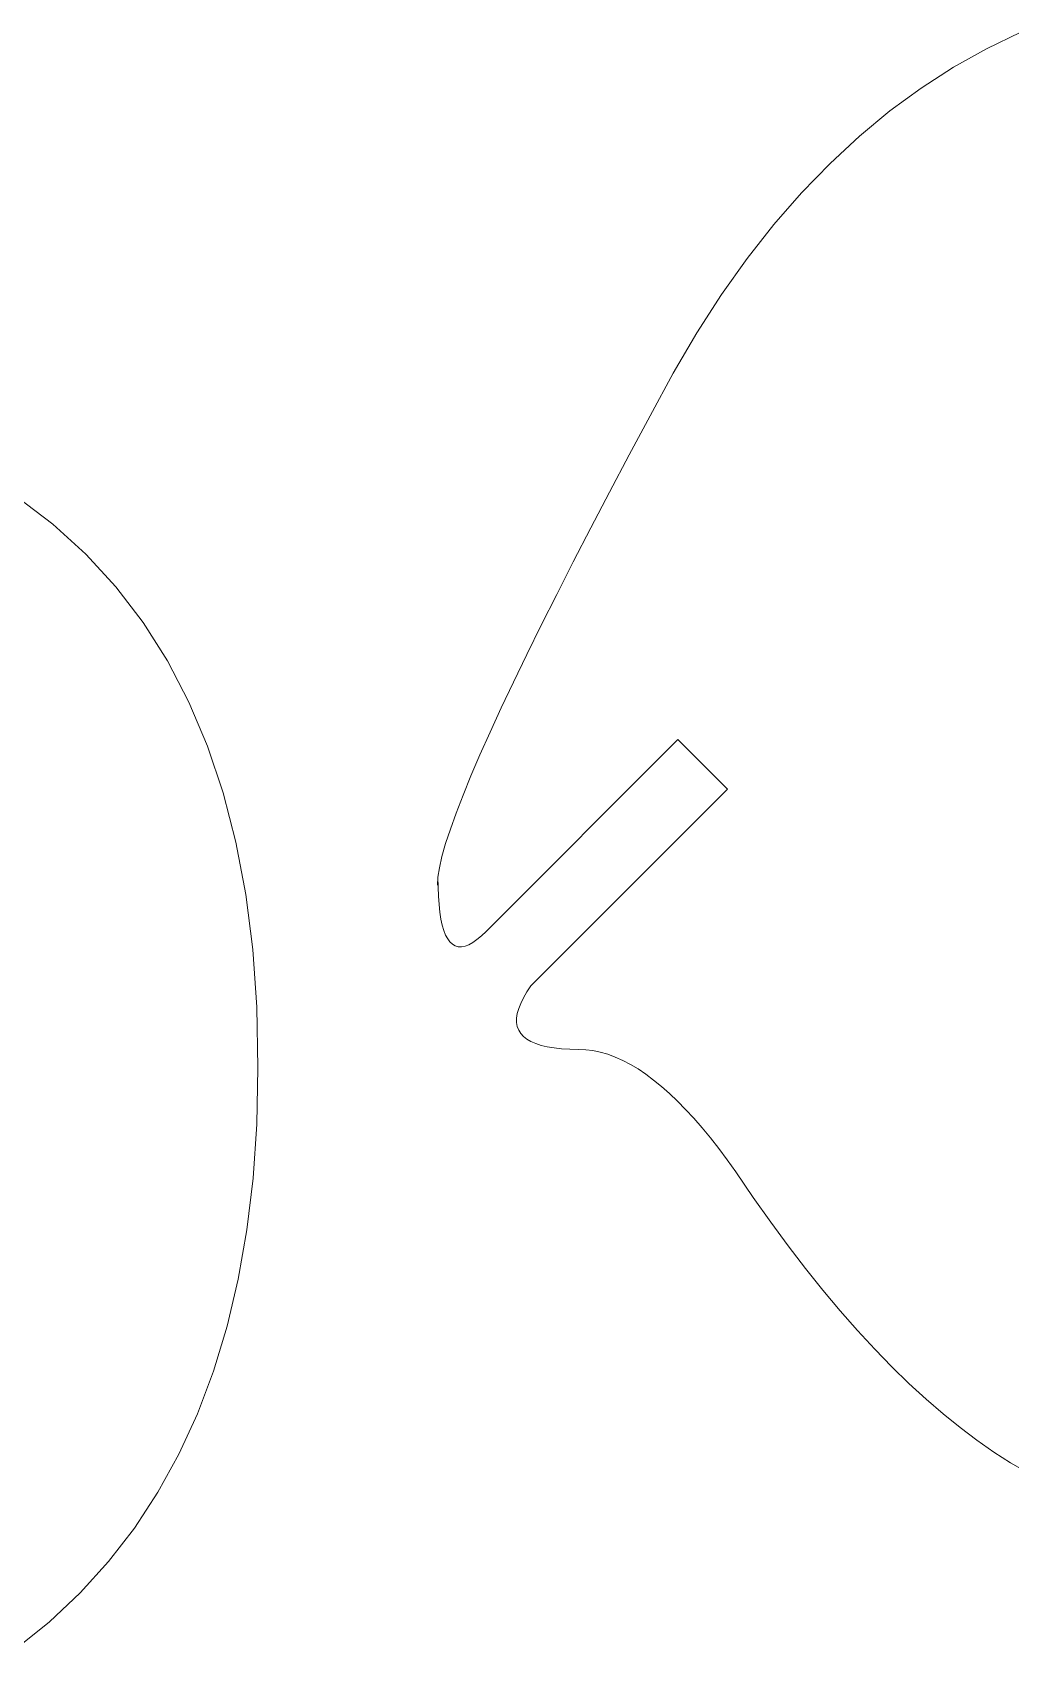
# Model space of a CAD drawing. Header units: inches. Extents: x -318 to 215, y -214 to 306.
# Drawn here: x -58.3 to -21, y -134.9 to -73.2 of the extents above; entities that cross this region are included whole.
import ezdxf

# ---------------------------------------------------------------- set-up
doc = ezdxf.new("R2010")
doc.units = ezdxf.units.IN
doc.header["$MEASUREMENT"] = 0
doc.layers.add('Layer 1', color=7, linetype='Continuous')

msp = doc.modelspace()

# ---------------------------------------------------------------- linework, layer by layer
at = {"layer": 'Layer 1', "color": 1, "lineweight": 9}
for points in [[(-20.5701, -73.1878), (-20.5701, -73.1878), (-21.8739, -73.8137), (-21.8739, -73.8137)], [(-21.8739, -73.8137), (-21.8739, -73.8137), (-23.1417, -74.5231), (-23.1417, -74.5231)], [(-23.1417, -74.5231), (-23.1417, -74.5231), (-24.374, -75.316), (-24.374, -75.316)], [(-24.374, -75.316), (-24.374, -75.316), (-25.5703, -76.1922), (-25.5703, -76.1922)], [(-25.5703, -76.1922), (-25.5703, -76.1922), (-26.731, -77.1519), (-26.731, -77.1519)], [(-26.731, -77.1519), (-26.731, -77.1519), (-27.8557, -78.1951), (-27.8557, -78.1951)], [(-27.8557, -78.1951), (-27.8557, -78.1951), (-28.9448, -79.3219), (-28.9448, -79.3219)], [(-28.9448, -79.3219), (-28.9448, -79.3219), (-29.9981, -80.5321), (-29.9981, -80.5321)], [(-29.9981, -80.5321), (-29.9981, -80.5321), (-31.0157, -81.8256), (-31.0157, -81.8256)], [(-31.0157, -81.8256), (-31.0157, -81.8256), (-31.9975, -83.2027), (-31.9975, -83.2027)], [(-31.9975, -83.2027), (-31.9975, -83.2027), (-32.9435, -84.6632), (-32.9435, -84.6632)], [(-32.9435, -84.6632), (-32.9435, -84.6632), (-33.8537, -86.2071), (-33.8537, -86.2071)], [(-33.8537, -86.2071), (-33.8537, -86.2071), (-34.7283, -87.8346), (-34.7283, -87.8346)], [(-34.7283, -87.8346), (-34.7283, -87.8346), (-35.5249, -89.3241), (-35.5249, -89.3241)], [(-35.5249, -89.3241), (-35.5249, -89.3241), (-36.2803, -90.751), (-36.2803, -90.751)], [(-58.9253, -90.9257), (-58.9253, -90.9257), (-57.5545, -91.9677), (-57.5545, -91.9677)], [(-36.2803, -90.751), (-36.2803, -90.751), (-36.9948, -92.1158), (-36.9948, -92.1158)], [(-57.5545, -91.9677), (-57.5545, -91.9677), (-56.2939, -93.1159), (-56.2939, -93.1159)], [(-36.9948, -92.1158), (-36.9948, -92.1158), (-37.6681, -93.4179), (-37.6681, -93.4179)], [(-56.2939, -93.1159), (-56.2939, -93.1159), (-55.1434, -94.3699), (-55.1434, -94.3699)], [(-37.6681, -93.4179), (-37.6681, -93.4179), (-38.3004, -94.6578), (-38.3004, -94.6578)], [(-55.1434, -94.3699), (-55.1434, -94.3699), (-54.1036, -95.7299), (-54.1036, -95.7299)], [(-38.3004, -94.6578), (-38.3004, -94.6578), (-38.8915, -95.8351), (-38.8915, -95.8351)], [(-54.1036, -95.7299), (-54.1036, -95.7299), (-53.1742, -97.196), (-53.1742, -97.196)], [(-38.8915, -95.8351), (-38.8915, -95.8351), (-39.4415, -96.9499), (-39.4415, -96.9499)], [(-53.1742, -97.196), (-53.1742, -97.196), (-52.3552, -98.7681), (-52.3552, -98.7681)], [(-39.4415, -96.9499), (-39.4415, -96.9499), (-39.9505, -98.0025), (-39.9505, -98.0025)], [(-39.9505, -98.0025), (-39.9505, -98.0025), (-40.4184, -98.9926), (-40.4184, -98.9926)], [(-52.3552, -98.7681), (-52.3552, -98.7681), (-51.6463, -100.4459), (-51.6463, -100.4459)], [(-40.4184, -98.9926), (-40.4184, -98.9926), (-40.8451, -99.9202), (-40.8451, -99.9202)], [(-40.8451, -99.9202), (-40.8451, -99.9202), (-41.2308, -100.7854), (-41.2308, -100.7854)], [(-51.6463, -100.4459), (-51.6463, -100.4459), (-51.0482, -102.2301), (-51.0482, -102.2301)], [(-40.9982, -107.5288), (-40.9982, -107.5288), (-33.6685, -100.1988), (-33.6685, -100.1988)], [(-33.6685, -100.1988), (-33.6685, -100.1988), (-33.6685, -100.1988), (-33.6685, -100.1988)], [(-33.6685, -100.1988), (-33.6685, -100.1988), (-31.7751, -102.0922), (-31.7751, -102.0922)], [(-41.2308, -100.7854), (-41.2308, -100.7854), (-41.5753, -101.5881), (-41.5753, -101.5881)], [(-41.5753, -101.5881), (-41.5753, -101.5881), (-41.8789, -102.3283), (-41.8789, -102.3283)], [(-51.0482, -102.2301), (-51.0482, -102.2301), (-50.5602, -104.1199), (-50.5602, -104.1199)], [(-41.8789, -102.3283), (-41.8789, -102.3283), (-42.1413, -103.0063), (-42.1413, -103.0063)], [(-31.7751, -102.0922), (-31.7751, -102.0922), (-39.2856, -109.6034), (-39.2856, -109.6034)], [(-42.1413, -103.0063), (-42.1413, -103.0063), (-42.3625, -103.6219), (-42.3625, -103.6219)], [(-42.3625, -103.6219), (-42.3625, -103.6219), (-42.5428, -104.1748), (-42.5428, -104.1748)], [(-50.5602, -104.1199), (-50.5602, -104.1199), (-50.1828, -106.1159), (-50.1828, -106.1159)], [(-42.5428, -104.1748), (-42.5428, -104.1748), (-42.6819, -104.6655), (-42.6819, -104.6655)], [(-42.6819, -104.6655), (-42.6819, -104.6655), (-42.7801, -105.0935), (-42.7801, -105.0935)], [(-42.837, -105.4594), (-42.837, -105.4594), (-42.8528, -105.7625), (-42.8528, -105.7625)], [(-42.7801, -105.0935), (-42.7801, -105.0935), (-42.837, -105.4594), (-42.837, -105.4594)], [(-42.837, -105.4594), (-42.837, -105.4594), (-42.837, -105.4594), (-42.837, -105.4594)], [(-42.8323, -105.8357), (-42.8323, -105.8357), (-42.837, -105.4594), (-42.837, -105.4594)], [(-50.1828, -106.1159), (-50.1828, -106.1159), (-49.9156, -108.2177), (-49.9156, -108.2177)], [(-42.8323, -105.8357), (-42.8323, -105.8357), (-42.8323, -105.8357), (-42.8323, -105.8357)], [(-42.8185, -106.1836), (-42.8185, -106.1836), (-42.8323, -105.8357), (-42.8323, -105.8357)], [(-42.8185, -106.1836), (-42.8185, -106.1836), (-42.8185, -106.1836), (-42.8185, -106.1836)], [(-42.7955, -106.5026), (-42.7955, -106.5026), (-42.8185, -106.1836), (-42.8185, -106.1836)], [(-42.7955, -106.5026), (-42.7955, -106.5026), (-42.7955, -106.5026), (-42.7955, -106.5026)], [(-42.7635, -106.7927), (-42.7635, -106.7927), (-42.7955, -106.5026), (-42.7955, -106.5026)], [(-42.7635, -106.7927), (-42.7635, -106.7927), (-42.7635, -106.7927), (-42.7635, -106.7927)], [(-42.7219, -107.0543), (-42.7219, -107.0543), (-42.7635, -106.7927), (-42.7635, -106.7927)], [(-42.7219, -107.0543), (-42.7219, -107.0543), (-42.7219, -107.0543), (-42.7219, -107.0543)], [(-42.6714, -107.2871), (-42.6714, -107.2871), (-42.7219, -107.0543), (-42.7219, -107.0543)], [(-42.6714, -107.2871), (-42.6714, -107.2871), (-42.6714, -107.2871), (-42.6714, -107.2871)], [(-42.6117, -107.4912), (-42.6117, -107.4912), (-42.6714, -107.2871), (-42.6714, -107.2871)], [(-42.6117, -107.4912), (-42.6117, -107.4912), (-42.6117, -107.4912), (-42.6117, -107.4912)], [(-42.5428, -107.6666), (-42.5428, -107.6666), (-42.6117, -107.4912), (-42.6117, -107.4912)], [(-42.5428, -107.6666), (-42.5428, -107.6666), (-42.5428, -107.6666), (-42.5428, -107.6666)], [(-42.4646, -107.8131), (-42.4646, -107.8131), (-42.5428, -107.6666), (-42.5428, -107.6666)], [(-42.4646, -107.8131), (-42.4646, -107.8131), (-42.4646, -107.8131), (-42.4646, -107.8131)], [(-42.3772, -107.9309), (-42.3772, -107.9309), (-42.4646, -107.8131), (-42.4646, -107.8131)], [(-42.3772, -107.9309), (-42.3772, -107.9309), (-42.3772, -107.9309), (-42.3772, -107.9309)], [(-42.2808, -108.0199), (-42.2808, -108.0199), (-42.3772, -107.9309), (-42.3772, -107.9309)], [(-42.2808, -108.0199), (-42.2808, -108.0199), (-42.2808, -108.0199), (-42.2808, -108.0199)], [(-42.1751, -108.0804), (-42.1751, -108.0804), (-42.2808, -108.0199), (-42.2808, -108.0199)], [(-41.6602, -108.0345), (-41.6602, -108.0345), (-41.8026, -108.0892), (-41.8026, -108.0892)], [(-41.5084, -107.9512), (-41.5084, -107.9512), (-41.6602, -108.0345), (-41.6602, -108.0345)], [(-41.3476, -107.8392), (-41.3476, -107.8392), (-41.5084, -107.9512), (-41.5084, -107.9512)], [(-41.1775, -107.6984), (-41.1775, -107.6984), (-41.3476, -107.8392), (-41.3476, -107.8392)], [(-40.9982, -107.5288), (-40.9982, -107.5288), (-41.1775, -107.6984), (-41.1775, -107.6984)], [(-49.9156, -108.2177), (-49.9156, -108.2177), (-49.7587, -110.4255), (-49.7587, -110.4255)], [(-42.1751, -108.0804), (-42.1751, -108.0804), (-42.1751, -108.0804), (-42.1751, -108.0804)], [(-42.0601, -108.112), (-42.0601, -108.112), (-42.1751, -108.0804), (-42.1751, -108.0804)], [(-42.0601, -108.112), (-42.0601, -108.112), (-42.0601, -108.112), (-42.0601, -108.112)], [(-41.9361, -108.1149), (-41.9361, -108.1149), (-42.0601, -108.112), (-42.0601, -108.112)], [(-41.8026, -108.0892), (-41.8026, -108.0892), (-41.9361, -108.1149), (-41.9361, -108.1149)], [(-39.4413, -109.8402), (-39.4413, -109.8402), (-39.5709, -110.065), (-39.5709, -110.065)], [(-39.2856, -109.6034), (-39.2856, -109.6034), (-39.4413, -109.8402), (-39.4413, -109.8402)], [(-49.7587, -110.4255), (-49.7587, -110.4255), (-49.7126, -112.7395), (-49.7126, -112.7395)], [(-39.7523, -110.478), (-39.7523, -110.478), (-39.8042, -110.6663), (-39.8042, -110.6663)], [(-39.6747, -110.2774), (-39.6747, -110.2774), (-39.7523, -110.478), (-39.7523, -110.478)], [(-39.5709, -110.065), (-39.5709, -110.065), (-39.6747, -110.2774), (-39.6747, -110.2774)], [(-39.8042, -110.6663), (-39.8042, -110.6663), (-39.83, -110.8425), (-39.83, -110.8425)], [(-39.83, -110.8425), (-39.83, -110.8425), (-39.83, -110.8425), (-39.83, -110.8425)], [(-39.83, -110.8425), (-39.83, -110.8425), (-39.8298, -111.0064), (-39.8298, -111.0064)], [(-39.8298, -111.0064), (-39.8298, -111.0064), (-39.8298, -111.0064), (-39.8298, -111.0064)], [(-39.8298, -111.0064), (-39.8298, -111.0064), (-39.8036, -111.1583), (-39.8036, -111.1583)], [(-39.8036, -111.1583), (-39.8036, -111.1583), (-39.8036, -111.1583), (-39.8036, -111.1583)], [(-39.8036, -111.1583), (-39.8036, -111.1583), (-39.7517, -111.298), (-39.7517, -111.298)], [(-39.7517, -111.298), (-39.7517, -111.298), (-39.7517, -111.298), (-39.7517, -111.298)], [(-39.7517, -111.298), (-39.7517, -111.298), (-39.6737, -111.4256), (-39.6737, -111.4256)], [(-39.6737, -111.4256), (-39.6737, -111.4256), (-39.6737, -111.4256), (-39.6737, -111.4256)], [(-39.6737, -111.4256), (-39.6737, -111.4256), (-39.5697, -111.5409), (-39.5697, -111.5409)], [(-39.5697, -111.5409), (-39.5697, -111.5409), (-39.5697, -111.5409), (-39.5697, -111.5409)], [(-39.5697, -111.5409), (-39.5697, -111.5409), (-39.4398, -111.6441), (-39.4398, -111.6441)], [(-39.4398, -111.6441), (-39.4398, -111.6441), (-39.4398, -111.6441), (-39.4398, -111.6441)], [(-39.4398, -111.6441), (-39.4398, -111.6441), (-39.2839, -111.7353), (-39.2839, -111.7353)], [(-39.2839, -111.7353), (-39.2839, -111.7353), (-39.2839, -111.7353), (-39.2839, -111.7353)], [(-39.2839, -111.7353), (-39.2839, -111.7353), (-39.102, -111.8143), (-39.102, -111.8143)], [(-39.102, -111.8143), (-39.102, -111.8143), (-39.102, -111.8143), (-39.102, -111.8143)], [(-39.102, -111.8143), (-39.102, -111.8143), (-38.8943, -111.8812), (-38.8943, -111.8812)], [(-38.8943, -111.8812), (-38.8943, -111.8812), (-38.8943, -111.8812), (-38.8943, -111.8812)], [(-38.8943, -111.8812), (-38.8943, -111.8812), (-38.6605, -111.9358), (-38.6605, -111.9358)], [(-38.6605, -111.9358), (-38.6605, -111.9358), (-38.6605, -111.9358), (-38.6605, -111.9358)], [(-38.6605, -111.9358), (-38.6605, -111.9358), (-38.4007, -111.9784), (-38.4007, -111.9784)], [(-38.4007, -111.9784), (-38.4007, -111.9784), (-38.4007, -111.9784), (-38.4007, -111.9784)], [(-38.4007, -111.9784), (-38.4007, -111.9784), (-38.115, -112.0086), (-38.115, -112.0086)], [(-38.115, -112.0086), (-38.115, -112.0086), (-38.115, -112.0086), (-38.115, -112.0086)], [(-38.115, -112.0086), (-38.115, -112.0086), (-37.8035, -112.0269), (-37.8035, -112.0269)], [(-37.8035, -112.0269), (-37.8035, -112.0269), (-37.8035, -112.0269), (-37.8035, -112.0269)], [(-37.8035, -112.0269), (-37.8035, -112.0269), (-37.4659, -112.033), (-37.4659, -112.033)], [(-37.4659, -112.033), (-37.4659, -112.033), (-37.4659, -112.033), (-37.4659, -112.033)], [(-37.4659, -112.033), (-37.4659, -112.033), (-37.1908, -112.0447), (-37.1908, -112.0447)], [(-37.1908, -112.0447), (-37.1908, -112.0447), (-37.1908, -112.0447), (-37.1908, -112.0447)], [(-37.1908, -112.0447), (-37.1908, -112.0447), (-36.913, -112.0798), (-36.913, -112.0798)], [(-36.913, -112.0798), (-36.913, -112.0798), (-36.913, -112.0798), (-36.913, -112.0798)], [(-36.913, -112.0798), (-36.913, -112.0798), (-36.6327, -112.1383), (-36.6327, -112.1383)], [(-36.6327, -112.1383), (-36.6327, -112.1383), (-36.6327, -112.1383), (-36.6327, -112.1383)], [(-36.6327, -112.1383), (-36.6327, -112.1383), (-36.3496, -112.2203), (-36.3496, -112.2203)], [(-36.3496, -112.2203), (-36.3496, -112.2203), (-36.3496, -112.2203), (-36.3496, -112.2203)], [(-36.3496, -112.2203), (-36.3496, -112.2203), (-36.0639, -112.3255), (-36.0639, -112.3255)], [(-36.0639, -112.3255), (-36.0639, -112.3255), (-36.0639, -112.3255), (-36.0639, -112.3255)], [(-36.0639, -112.3255), (-36.0639, -112.3255), (-35.7756, -112.4542), (-35.7756, -112.4542)], [(-49.7596, -114.8869), (-49.7596, -114.8869), (-49.7126, -112.7395), (-49.7126, -112.7395)], [(-35.7756, -112.4542), (-35.7756, -112.4542), (-35.7756, -112.4542), (-35.7756, -112.4542)], [(-35.7756, -112.4542), (-35.7756, -112.4542), (-35.4847, -112.6064), (-35.4847, -112.6064)], [(-35.4847, -112.6064), (-35.4847, -112.6064), (-35.4847, -112.6064), (-35.4847, -112.6064)], [(-35.4847, -112.6064), (-35.4847, -112.6064), (-35.1911, -112.7818), (-35.1911, -112.7818)], [(-35.1911, -112.7818), (-35.1911, -112.7818), (-35.1911, -112.7818), (-35.1911, -112.7818)], [(-35.1911, -112.7818), (-35.1911, -112.7818), (-34.8947, -112.9808), (-34.8947, -112.9808)], [(-34.8947, -112.9808), (-34.8947, -112.9808), (-34.8947, -112.9808), (-34.8947, -112.9808)], [(-34.8947, -112.9808), (-34.8947, -112.9808), (-34.5958, -113.203), (-34.5958, -113.203)], [(-34.5958, -113.203), (-34.5958, -113.203), (-34.5958, -113.203), (-34.5958, -113.203)], [(-34.5958, -113.203), (-34.5958, -113.203), (-34.2942, -113.4489), (-34.2942, -113.4489)], [(-34.2942, -113.4489), (-34.2942, -113.4489), (-34.2942, -113.4489), (-34.2942, -113.4489)], [(-34.2942, -113.4489), (-34.2942, -113.4489), (-33.99, -113.7181), (-33.99, -113.7181)], [(-33.99, -113.7181), (-33.99, -113.7181), (-33.99, -113.7181), (-33.99, -113.7181)], [(-33.99, -113.7181), (-33.99, -113.7181), (-33.6831, -114.0106), (-33.6831, -114.0106)], [(-33.6831, -114.0106), (-33.6831, -114.0106), (-33.6831, -114.0106), (-33.6831, -114.0106)], [(-33.6831, -114.0106), (-33.6831, -114.0106), (-33.3735, -114.3264), (-33.3735, -114.3264)], [(-33.3735, -114.3264), (-33.3735, -114.3264), (-33.3735, -114.3264), (-33.3735, -114.3264)], [(-33.3735, -114.3264), (-33.3735, -114.3264), (-33.0614, -114.6659), (-33.0614, -114.6659)], [(-33.0614, -114.6659), (-33.0614, -114.6659), (-33.0614, -114.6659), (-33.0614, -114.6659)], [(-33.0614, -114.6659), (-33.0614, -114.6659), (-32.7467, -115.0286), (-32.7467, -115.0286)], [(-49.9011, -116.9478), (-49.9011, -116.9478), (-49.7596, -114.8869), (-49.7596, -114.8869)], [(-32.7467, -115.0286), (-32.7467, -115.0286), (-32.7467, -115.0286), (-32.7467, -115.0286)], [(-32.7467, -115.0286), (-32.7467, -115.0286), (-32.429, -115.4147), (-32.429, -115.4147)], [(-32.429, -115.4147), (-32.429, -115.4147), (-32.429, -115.4147), (-32.429, -115.4147)], [(-32.429, -115.4147), (-32.429, -115.4147), (-32.1091, -115.8243), (-32.1091, -115.8243)], [(-32.1091, -115.8243), (-32.1091, -115.8243), (-32.1091, -115.8243), (-32.1091, -115.8243)], [(-32.1091, -115.8243), (-32.1091, -115.8243), (-31.7862, -116.2574), (-31.7862, -116.2574)], [(-31.7862, -116.2574), (-31.7862, -116.2574), (-31.7862, -116.2574), (-31.7862, -116.2574)], [(-31.7862, -116.2574), (-31.7862, -116.2574), (-31.4608, -116.7137), (-31.4608, -116.7137)], [(-50.137, -118.9224), (-50.137, -118.9224), (-49.9011, -116.9478), (-49.9011, -116.9478)], [(-31.4608, -116.7137), (-31.4608, -116.7137), (-31.4608, -116.7137), (-31.4608, -116.7137)], [(-31.4608, -116.7137), (-31.4608, -116.7137), (-30.7906, -117.6926), (-30.7906, -117.6926)], [(-30.7906, -117.6926), (-30.7906, -117.6926), (-30.7906, -117.6926), (-30.7906, -117.6926)], [(-30.7906, -117.6926), (-30.7906, -117.6926), (-30.1222, -118.6336), (-30.1222, -118.6336)], [(-50.4672, -120.81), (-50.4672, -120.81), (-50.137, -118.9224), (-50.137, -118.9224)], [(-30.1222, -118.6336), (-30.1222, -118.6336), (-30.1222, -118.6336), (-30.1222, -118.6336)], [(-30.1222, -118.6336), (-30.1222, -118.6336), (-29.4555, -119.5367), (-29.4555, -119.5367)], [(-29.4555, -119.5367), (-29.4555, -119.5367), (-29.4555, -119.5367), (-29.4555, -119.5367)], [(-29.4555, -119.5367), (-29.4555, -119.5367), (-28.7906, -120.4018), (-28.7906, -120.4018)], [(-50.8919, -122.6109), (-50.8919, -122.6109), (-50.4672, -120.81), (-50.4672, -120.81)], [(-28.7906, -120.4018), (-28.7906, -120.4018), (-28.7906, -120.4018), (-28.7906, -120.4018)], [(-28.7906, -120.4018), (-28.7906, -120.4018), (-28.1277, -121.2288), (-28.1277, -121.2288)], [(-28.1277, -121.2288), (-28.1277, -121.2288), (-28.1277, -121.2288), (-28.1277, -121.2288)], [(-28.1277, -121.2288), (-28.1277, -121.2288), (-27.4665, -122.0178), (-27.4665, -122.0178)], [(-27.4665, -122.0178), (-27.4665, -122.0178), (-27.4665, -122.0178), (-27.4665, -122.0178)], [(-27.4665, -122.0178), (-27.4665, -122.0178), (-26.8072, -122.769), (-26.8072, -122.769)], [(-51.4107, -124.3252), (-51.4107, -124.3252), (-50.8919, -122.6109), (-50.8919, -122.6109)], [(-26.8072, -122.769), (-26.8072, -122.769), (-26.8072, -122.769), (-26.8072, -122.769)], [(-26.8072, -122.769), (-26.8072, -122.769), (-26.1496, -123.4821), (-26.1496, -123.4821)], [(-26.1496, -123.4821), (-26.1496, -123.4821), (-26.1496, -123.4821), (-26.1496, -123.4821)], [(-26.1496, -123.4821), (-26.1496, -123.4821), (-25.4938, -124.1573), (-25.4938, -124.1573)], [(-52.0241, -125.9532), (-52.0241, -125.9532), (-51.4107, -124.3252), (-51.4107, -124.3252)], [(-25.4938, -124.1573), (-25.4938, -124.1573), (-25.4938, -124.1573), (-25.4938, -124.1573)], [(-25.4938, -124.1573), (-25.4938, -124.1573), (-24.8401, -124.7945), (-24.8401, -124.7945)], [(-24.8401, -124.7945), (-24.8401, -124.7945), (-24.8401, -124.7945), (-24.8401, -124.7945)], [(-24.8401, -124.7945), (-24.8401, -124.7945), (-24.1878, -125.3937), (-24.1878, -125.3937)], [(-24.1878, -125.3937), (-24.1878, -125.3937), (-24.1878, -125.3937), (-24.1878, -125.3937)], [(-24.1878, -125.3937), (-24.1878, -125.3937), (-23.5376, -125.955), (-23.5376, -125.955)], [(-52.7317, -127.4943), (-52.7317, -127.4943), (-52.0241, -125.9532), (-52.0241, -125.9532)], [(-23.5376, -125.955), (-23.5376, -125.955), (-23.5376, -125.955), (-23.5376, -125.955)], [(-23.5376, -125.955), (-23.5376, -125.955), (-22.8891, -126.4783), (-22.8891, -126.4783)], [(-22.8891, -126.4783), (-22.8891, -126.4783), (-22.8891, -126.4783), (-22.8891, -126.4783)], [(-22.8891, -126.4783), (-22.8891, -126.4783), (-22.2423, -126.9635), (-22.2423, -126.9635)], [(-22.2423, -126.9635), (-22.2423, -126.9635), (-22.2423, -126.9635), (-22.2423, -126.9635)], [(-22.2423, -126.9635), (-22.2423, -126.9635), (-21.5975, -127.4109), (-21.5975, -127.4109)], [(-53.5335, -128.9488), (-53.5335, -128.9488), (-52.7317, -127.4943), (-52.7317, -127.4943)], [(-21.5975, -127.4109), (-21.5975, -127.4109), (-21.5975, -127.4109), (-21.5975, -127.4109)], [(-21.5975, -127.4109), (-21.5975, -127.4109), (-20.9544, -127.8202), (-20.9544, -127.8202)], [(-20.9544, -127.8202), (-20.9544, -127.8202), (-20.9544, -127.8202), (-20.9544, -127.8202)], [(-20.9544, -127.8202), (-20.9544, -127.8202), (-20.3133, -128.1915), (-20.3133, -128.1915)], [(-54.4298, -130.317), (-54.4298, -130.317), (-53.5335, -128.9488), (-53.5335, -128.9488)], [(-55.4206, -131.5982), (-55.4206, -131.5982), (-54.4298, -130.317), (-54.4298, -130.317)], [(-56.5056, -132.7929), (-56.5056, -132.7929), (-55.4206, -131.5982), (-55.4206, -131.5982)], [(-57.6848, -133.9011), (-57.6848, -133.9011), (-56.5056, -132.7929), (-56.5056, -132.7929)], [(-58.9587, -134.9225), (-58.9587, -134.9225), (-57.6848, -133.9011), (-57.6848, -133.9011)]]:
    msp.add_open_spline(points, degree=3, dxfattribs=at)

doc.saveas('drawing.dxf')
